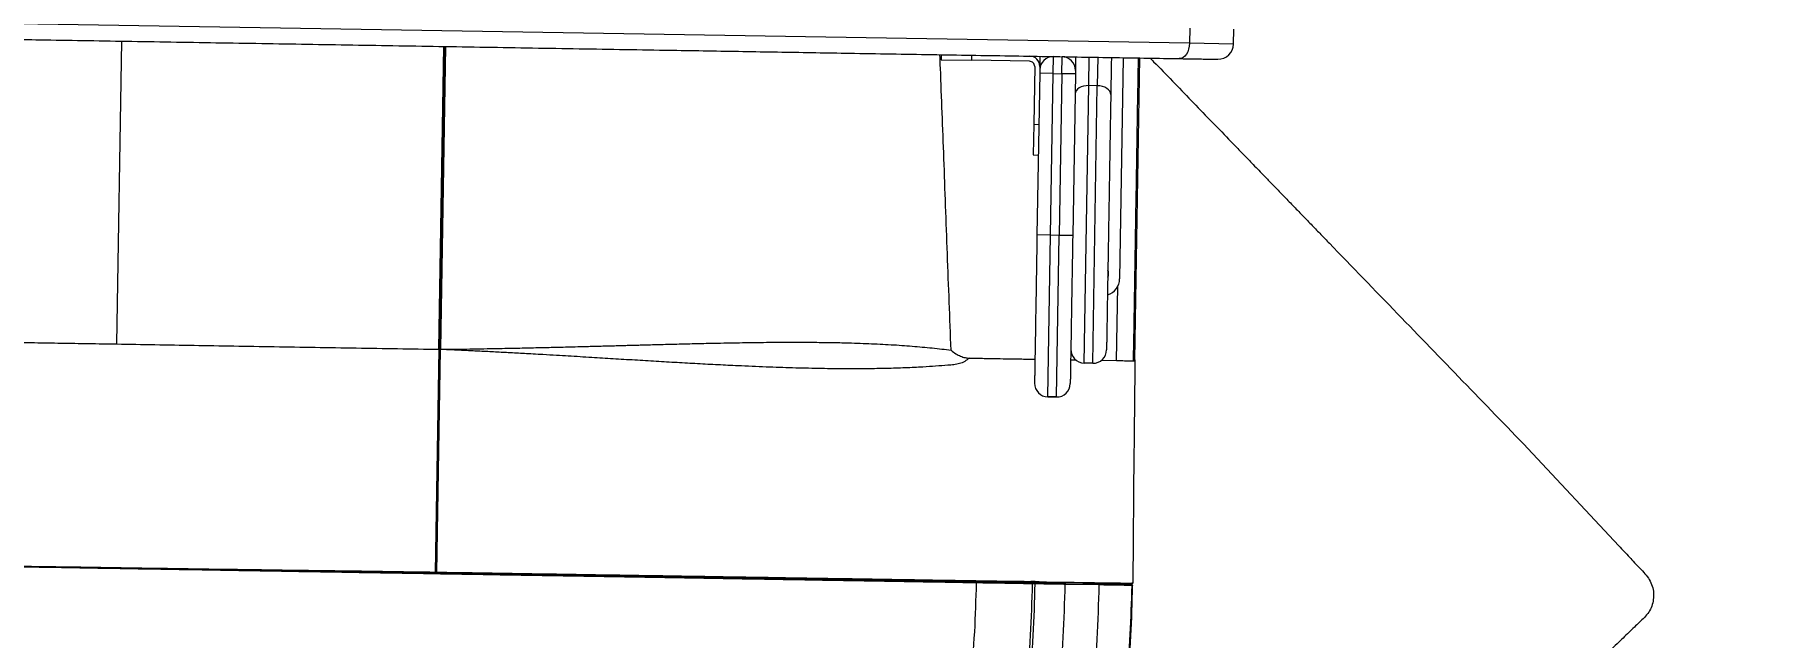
# Model space of a CAD drawing. Header units: millimetres. Extents: x 11861 to 22655, y -2514 to 8239.
# Drawn here: x 18713 to 19730, y 1240 to 1595 of the extents above; entities that cross this region are included whole.
import ezdxf

# ---------------------------------------------------------------- set-up
doc = ezdxf.new("R2010")
doc.units = ezdxf.units.MM
for name, color, linetype in [('DIKOM_ОБЪЕКТ', 7, 'Continuous'), ('DIKOM_РАЗМЕР_ЗОНА', 7, 'Continuous'), ('DIKOM_РАЗМЕР_ОБЪЕКТА', 7, 'Continuous')]:
    doc.layers.add(name, color=color, linetype=linetype)
doc.styles.add('style1', font='arial.ttf', dxfattribs={"width": 0.8})
doc.dimstyles.new('1-50', dxfattribs={"dimtxt": 300, "dimasz": 200, "dimexe": 100, "dimexo": 0, "dimgap": 100, "dimtad": 1, "dimtxsty": 'style1', "dimcen": 200, "dimclrd": 7, "dimclre": 7, "dimclrt": 7, "dimadec": 1, "dimazin": 2, "dimtfac": 1, "dimtmove": 0, "dimatfit": 2, "dimfxl": 0, "dimlwd": 25, "dimlwe": 18, "dimarcsym": 0})

# ---------------------------------------------------------------- blocks, each defined once
blk = doc.blocks.new('*D1')
at = {"layer": 'Defpoints', "color": 0, "transparency": 16777216}
for p in [(13354.7, 2812.6), (22644.7, 2731.3), (13309.7, -2332.5)]:
    blk.add_point(p, dxfattribs=at)
at = {"layer": 'DIKOM_РАЗМЕР_ЗОНА', "color": 7, "lineweight": 18, "transparency": 16777216}
for p, q in [((13354.7, 2812.6), (13308.8, -2432.5)), ((22644.7, 2731.3), (22598.9, -2513.7))]:
    blk.add_line(p, q, dxfattribs=at)
at = {"layer": 'DIKOM_РАЗМЕР_ЗОНА', "color": 7, "lineweight": 25, "transparency": 16777216}
blk.add_line((22399.7, -2412), (13509.7, -2334.2), dxfattribs=at)
at = {"layer": 'DIKOM_РАЗМЕР_ЗОНА', "color": 7, "transparency": 16777216}
for points in [[(13510, -2300.9), (13509.4, -2367.6), (13309.7, -2332.5)], [(22400, -2378.7), (22399.5, -2445.3), (22599.7, -2413.7)]]:
    blk.add_solid(points, dxfattribs=at)
at = {"layer": 'DIKOM_РАЗМЕР_ЗОНА', "color": 7, "transparency": 16777216, "insert": (18057.7, -2120.7), "char_height": 300, "attachment_point": 5, "rotation": 359.4989, "style": 'style1'}
blk.add_mtext('9300', dxfattribs=at)
blk = doc.blocks.new('*D2')
at = {"layer": 'Defpoints', "color": 0, "transparency": 16777216}
for p in [(15368.6, 3285.8), (21123.9, 3091.2), (21123.9, -1634.5)]:
    blk.add_point(p, dxfattribs=at)
at = {"layer": 'DIKOM_РАЗМЕР_ОБЪЕКТА', "color": 7, "lineweight": 18, "transparency": 16777216}
for p, q in [((15368.6, 3285.8), (15368.6, -1734.5)), ((21123.9, 3091.2), (21123.9, -1734.5))]:
    blk.add_line(p, q, dxfattribs=at)
at = {"layer": 'DIKOM_РАЗМЕР_ОБЪЕКТА', "color": 7, "lineweight": 25, "transparency": 16777216}
blk.add_line((15568.6, -1634.5), (20923.9, -1634.5), dxfattribs=at)
at = {"layer": 'DIKOM_РАЗМЕР_ОБЪЕКТА', "color": 7, "transparency": 16777216}
for points in [[(15568.6, -1601.2), (15568.6, -1667.8), (15368.6, -1634.5)], [(20923.9, -1601.2), (20923.9, -1667.8), (21123.9, -1634.5)]]:
    blk.add_solid(points, dxfattribs=at)
at = {"layer": 'DIKOM_РАЗМЕР_ОБЪЕКТА', "color": 7, "transparency": 16777216, "insert": (18236, -1381.3), "char_height": 300, "attachment_point": 5, "style": 'style1'}
blk.add_mtext('5800', dxfattribs=at)

msp = doc.modelspace()

# ---------------------------------------------------------------- linework, layer by layer
at = {"layer": 'DIKOM_ОБЪЕКТ', "color": 7, "linetype": 'Continuous', "lineweight": 15}
for p, q in [((19391.606, 1589.534), (18516.116, 1604.029)), ((19391.751, 1598.333), (19391.606, 1589.534)), ((19417.459, 1589.106), (19417.604, 1597.905)), ((18763.736, 1590.828), (18760.79, 1412.853)), ((18953.71, 1587.683), (18950.768, 1409.959)), ((18950.768, 1409.947), (18953.71, 1587.683)), ((19245.67, 1582.849), (19245.621, 1579.85)), ((19245.621, 1579.85), (19263.618, 1579.552)), ((19263.618, 1579.552), (19263.668, 1582.551)), ((19297.614, 1578.989), (19263.618, 1579.552)), ((19311.496, 1571.758), (19311.661, 1581.756)), ((19316.495, 1571.675), (19316.661, 1581.674)), ((19352.656, 1581.078), (19350.504, 1451.096)), ((19359.539, 1403.491), (19362.477, 1580.915)), ((19300.564, 1575.939), (19300.001, 1541.944)), ((19303.497, 1571.89), (19301.924, 1476.903)), ((19311.496, 1571.758), (19303.497, 1571.89)), ((19303.563, 1575.89), (19303.533, 1574.065)), ((19309.923, 1476.771), (19311.496, 1571.758)), ((19311.496, 1571.758), (19316.495, 1571.675)), ((19316.495, 1571.675), (19314.922, 1476.688)), ((19324.494, 1571.543), (19316.495, 1571.675)), ((19324.494, 1571.543), (19322.921, 1476.556)), ((19329.682, 1401.624), (19332.382, 1564.704)), ((19337.381, 1564.622), (19332.382, 1564.704)), ((19334.681, 1401.541), (19337.381, 1564.622)), ((19300.001, 1541.944), (19299.703, 1523.947)), ((19300.001, 1541.944), (19303, 1541.894)), ((19299.703, 1523.947), (19302.702, 1523.897)), ((19309.923, 1476.771), (19301.924, 1476.903)), ((19314.922, 1476.688), (19309.923, 1476.771)), ((19322.921, 1476.556), (19314.922, 1476.688)), ((18950.28, 1409.715), (18948.045, 1278.63)), ((18948.597, 1278.86), (18950.768, 1409.947)), ((18948.597, 1278.86), (18950.767, 1409.93)), ((18949.044, 1278.615), (18951.279, 1409.682)), ((19334.681, 1401.541), (19329.682, 1401.624)), ((19358.68, 1402.954), (19359.529, 1402.94)), ((19359.539, 1403.491), (19359.529, 1402.94)), ((19359.53, 1402.931), (19359.539, 1403.491)), ((19308.35, 1381.784), (19313.35, 1381.701)), ((19313.35, 1381.701), (19308.35, 1381.784)), ((19358.941, 1349.176), (19358.184, 1272.29)), ((19590.525, 1351.473), (19644.027, 1294.228)), ((19300.225, 1272.897), (19299.318, 1271.918)), ((19300.845, 1271.893), (19299.318, 1271.918)), ((19301.767, 1272.887), (19300.845, 1271.893)), ((19318.541, 1272.524), (19318.528, 1271.6)), ((19338.525, 1271.269), (19318.528, 1271.6)), ((19338.539, 1272.228), (19338.525, 1271.269)), ((19356.931, 1271.958), (19357.806, 1270.95)), ((19358.17, 1270.944), (19357.806, 1270.95))]:
    msp.add_line(p, q, dxfattribs=at)
at = {"layer": 'DIKOM_ОБЪЕКТ', "color": 8, "linetype": 'Continuous', "lineweight": 15}
for p, q in [((18950.28, 1409.715), (18953.252, 1587.691)), ((18954.25, 1587.674), (18951.28, 1409.712)), ((19417.459, 1589.106), (19391.606, 1589.534)), ((19332.382, 1564.704), (19332.66, 1581.476)), ((19337.658, 1581.314), (19337.381, 1564.622)), ((19308.35, 1381.784), (19309.923, 1476.771)), ((19313.35, 1381.701), (19314.922, 1476.688)), ((19348.681, 1403.119), (19349.402, 1446.696)), ((19321.713, 1403.566), (19324.645, 1403.517)), ((19339.778, 1403.267), (19348.681, 1403.119))]:
    msp.add_line(p, q, dxfattribs=at)
at = {"layer": 'DIKOM_ОБЪЕКТ', "color": 7, "linetype": 'Continuous', "lineweight": 15, "flags": 128}
for points in [[(19391.606, 1589.534), (19391.461, 1587.761), (19391.092, 1586.06), (19390.513, 1584.496), (19389.745, 1583.129), (19388.818, 1582.013), (19387.769, 1581.189), (19386.637, 1580.69), (19385.465, 1580.535)], [(19332.382, 1564.704), (19330.82, 1564.633), (19329.314, 1564.369), (19327.924, 1563.923), (19326.701, 1563.312), (19325.694, 1562.56), (19324.94, 1561.695), (19324.469, 1560.751), (19324.299, 1559.764)], [(19345.296, 1559.417), (19345.159, 1560.409), (19344.719, 1561.368), (19343.995, 1562.257), (19343.013, 1563.042), (19341.811, 1563.693), (19340.436, 1564.185), (19338.94, 1564.498), (19337.381, 1564.622)], [(18950.767, 1409.93), (18950.777, 1409.882), (18950.805, 1409.836), (18950.853, 1409.793), (18950.917, 1409.756), (18950.994, 1409.725), (18951.083, 1409.702), (18951.179, 1409.687), (18951.279, 1409.682)], [(18950.768, 1409.959), (18950.777, 1409.911), (18950.806, 1409.865), (18950.853, 1409.822), (18950.917, 1409.785), (18950.995, 1409.754), (18951.084, 1409.731), (18951.18, 1409.716), (18951.28, 1409.712)]]:
    msp.add_lwpolyline(points, dxfattribs=at)
at = {"layer": 'DIKOM_ОБЪЕКТ', "color": 7, "linetype": 'Continuous', "lineweight": 15}
for centre, radius, start, end in [((19408.36, 1589.257), 9.1, 269.051451, 359.051451), ((19297.564, 1575.989), 3, 359.051451, 89.051451), ((19297.564, 1575.989), 6, 359.051451, 89.051451), ((19311.529, 1573.758), 8, 89.051451, 179.051451), ((19316.528, 1573.675), 8, 359.051451, 89.051451), ((19339.555, 1454.277), 4.5, 331.956389, 24.541679), ((19340.505, 1451.261), 10, 286.77523, 359.051451), ((19329.814, 1409.623), 8, 179.051451, 269.051451), ((19334.814, 1409.54), 8, 269.051451, 359.051451), ((19308.483, 1389.783), 8, 179.051451, 269.051451), ((19313.482, 1389.7), 8, 269.051451, 359.051451), ((18948.097, 1278.868), 0.5, 269.051451, 359.062736), ((18949.097, 1278.852), 0.5, 179.116148, 269.051451)]:
    msp.add_arc(centre, radius, start, end, dxfattribs=at)
for points, knots in [([(18521.956, 1594.831), (18528.172, 1594.729), (18540.604, 1594.523), (18560.135, 1594.199), (18580.368, 1593.864), (18601.446, 1593.515), (18621.691, 1593.18), (18640.927, 1592.862), (18659.044, 1592.562), (18677.577, 1592.255), (18696.514, 1591.941), (18717.615, 1591.592), (18740.931, 1591.206), (18766.603, 1590.781), (18792.702, 1590.349), (18819.235, 1589.909), (18845.94, 1589.467), (18872.762, 1589.023), (18899.631, 1588.578), (18926.634, 1588.131), (18953.874, 1587.68), (18981.279, 1587.227), (19008.769, 1586.771), (19036.12, 1586.319), (19063.248, 1585.869), (19088.184, 1585.457), (19110.954, 1585.08), (19131.552, 1584.739), (19151.874, 1584.402), (19171.904, 1584.07), (19193.349, 1583.715), (19216.13, 1583.338), (19239.992, 1582.943), (19263.233, 1582.558), (19285.735, 1582.186), (19307.379, 1581.827), (19328.154, 1581.483), (19347.994, 1581.155), (19367.153, 1580.838), (19379.361, 1580.636), (19385.465, 1580.535)], [0, 0, 0, 0, 0.02604011, 0.05207593, 0.078684, 0.10545168, 0.1325881, 0.15414076, 0.17569915, 0.19764488, 0.21965124, 0.2416671, 0.27016412, 0.29865601, 0.32744371, 0.35630363, 0.38531561, 0.41390799, 0.44255062, 0.4712717, 0.4999999, 0.5292496, 0.55849373, 0.58765076, 0.6167635, 0.64575742, 0.66843319, 0.69111553, 0.71355814, 0.73594179, 0.75833544, 0.78635178, 0.8143633, 0.84194047, 0.86937104, 0.89646006, 0.92274936, 0.94885402, 0.97442443, 1, 1, 1, 1]), ([(19303.662, 1581.889), (19303.662, 1581.863), (19303.644, 1580.77), (19303.614, 1578.963), (19303.583, 1577.091), (19303.57, 1576.284), (19303.566, 1576.065)], [0, 0, 0, 0, 0.00992988, 0.42721919, 0.84449981, 1, 1, 1, 1]), ([(19324.66, 1581.541), (19324.659, 1581.516), (19324.641, 1580.422), (19324.611, 1578.606), (19324.579, 1576.676), (19324.559, 1575.477), (19324.543, 1574.523), (19324.53, 1573.715), (19324.528, 1573.599), (19324.527, 1573.542)], [0, 0, 0, 0, 0.00492534, 0.21190592, 0.41888219, 0.52033897, 0.62181965, 0.81641105, 1, 1, 1, 1]), ([(19345.657, 1581.194), (19345.628, 1579.481), (19345.565, 1575.656), (19345.472, 1570.062), (19345.379, 1564.446), (19345.324, 1561.08), (19345.296, 1559.417)], [0, 0, 0, 0, 0.21636719, 0.48330769, 0.74465218, 1, 1, 1, 1]), ([(19368.482, 1580.816), (19369.162, 1580.114), (19377.192, 1571.828), (19392.533, 1555.995), (19409.41, 1538.573), (19420.688, 1526.93), (19426.726, 1520.696), (19432.192, 1515.052), (19437.289, 1509.788), (19441.866, 1505.062), (19446.856, 1499.909), (19452.242, 1494.345), (19457.947, 1488.452), (19461.845, 1484.426), (19463.791, 1482.416)], [0, 0, 0, 0, 0.02328217, 0.27510416, 0.52692643, 0.59722805, 0.66752658, 0.73774089, 0.7799645, 0.82231861, 0.86453617, 0.90963823, 0.95490469, 1, 1, 1, 1]), ([(19385.465, 1580.535), (19387.112, 1580.507), (19390.438, 1580.452), (19394.839, 1580.379), (19398.786, 1580.314), (19402.14, 1580.258), (19404.833, 1580.214), (19406.771, 1580.182), (19407.991, 1580.162), (19408.137, 1580.159), (19408.21, 1580.158)], [0, 0, 0, 0, 0.1185549, 0.23948405, 0.36263845, 0.48904996, 0.61640995, 0.74452901, 0.87264033, 1, 1, 1, 1]), ([(19303.53, 1573.89), (19303.53, 1573.863), (19303.529, 1573.822), (19303.525, 1573.573), (19303.52, 1573.314), (19303.515, 1572.996), (19303.508, 1572.53), (19303.501, 1572.142), (19303.497, 1571.89)], [0, 0, 0, 0, 0.23943615, 0.36964414, 0.49998065, 0.63019251, 0.76054515, 1, 1, 1, 1]), ([(19324.527, 1573.542), (19324.527, 1573.516), (19324.526, 1573.474), (19324.522, 1573.225), (19324.518, 1572.967), (19324.512, 1572.649), (19324.505, 1572.183), (19324.498, 1571.794), (19324.494, 1571.543)], [0, 0, 0, 0, 0.23943615, 0.36964414, 0.49998065, 0.63019251, 0.76054515, 1, 1, 1, 1]), ([(19345.296, 1559.417), (19345.26, 1557.223), (19345.187, 1552.801), (19345.067, 1545.554), (19344.939, 1537.833), (19344.804, 1529.668), (19344.663, 1521.16), (19344.518, 1512.436), (19344.372, 1503.609), (19344.226, 1494.79), (19344.083, 1486.12), (19343.943, 1477.7), (19343.809, 1469.622), (19343.681, 1461.889), (19343.559, 1454.481), (19343.441, 1447.391), (19343.33, 1440.649), (19343.226, 1434.357), (19343.13, 1428.615), (19343.046, 1423.526), (19342.974, 1419.156), (19342.914, 1415.56), (19342.868, 1412.776), (19342.836, 1410.826), (19342.816, 1409.627), (19342.814, 1409.48), (19342.812, 1409.407)], [0, 0, 0, 0, 0.04020216, 0.08103661, 0.12246264, 0.1647445, 0.20727413, 0.24999988, 0.29272429, 0.3352526, 0.37753766, 0.41896205, 0.4597966, 0.50000047, 0.5402009, 0.58103607, 0.62246298, 0.66474498, 0.70727371, 0.74999973, 0.79272441, 0.83525297, 0.87753735, 0.91896151, 0.95979697, 1, 1, 1, 1]), ([(19301.924, 1476.903), (19301.876, 1473.977), (19301.778, 1468.067), (19301.631, 1459.209), (19301.485, 1450.352), (19301.34, 1441.643), (19301.201, 1433.231), (19301.07, 1425.299), (19300.949, 1417.977), (19300.839, 1411.381), (19300.744, 1405.627), (19300.664, 1400.764), (19300.598, 1396.82), (19300.547, 1393.748), (19300.511, 1391.548), (19300.488, 1390.162), (19300.486, 1390.011), (19300.484, 1389.937)], [0, 0, 0, 0, 0.06424667, 0.12977485, 0.19649971, 0.26498022, 0.33397167, 0.40336939, 0.47276591, 0.54175581, 0.61023985, 0.67696163, 0.74249121, 0.80674017, 0.8709858, 0.93651501, 1, 1, 1, 1]), ([(19322.921, 1476.556), (19322.873, 1473.629), (19322.775, 1467.719), (19322.628, 1458.861), (19322.482, 1450.005), (19322.338, 1441.295), (19322.198, 1432.884), (19322.067, 1424.951), (19321.946, 1417.629), (19321.837, 1411.034), (19321.741, 1405.279), (19321.661, 1400.417), (19321.595, 1396.472), (19321.545, 1393.401), (19321.508, 1391.2), (19321.485, 1389.814), (19321.483, 1389.664), (19321.481, 1389.59)], [0, 0, 0, 0, 0.06424667, 0.12977485, 0.19649971, 0.26498022, 0.33397167, 0.40336939, 0.47276591, 0.54175581, 0.61023985, 0.67696163, 0.74249121, 0.80674017, 0.8709858, 0.93651501, 1, 1, 1, 1]), ([(19463.791, 1482.416), (19465.462, 1480.69), (19468.804, 1477.237), (19485.508, 1459.982), (19513.306, 1431.269), (19552.181, 1391.075), (19577.756, 1364.711), (19590.512, 1351.486), (19590.525, 1351.473)], [0, 0, 0, 0, 0.0395613, 0.0791442, 0.39533033, 0.69750963, 0.99968962, 1, 1, 1, 1]), ([(18697.126, 1413.907), (18702.207, 1413.823), (18712.382, 1413.654), (18728.154, 1413.393), (18744.258, 1413.126), (18755.276, 1412.944), (18760.79, 1412.853)], [0, 0, 0, 0, 0.24921102, 0.4989922, 0.74928108, 1, 1, 1, 1]), ([(18951.28, 1409.712), (18953.667, 1409.734), (18958.725, 1409.78), (18966.511, 1409.89), (18974.602, 1410.026), (18982.14, 1410.169), (18990.324, 1410.334), (18997.662, 1410.484), (19004.536, 1410.631), (19009.51, 1410.742), (19014.076, 1410.847), (19018.623, 1410.957), (19023.538, 1411.078), (19029.04, 1411.217), (19034.355, 1411.354), (19039.25, 1411.481), (19043.492, 1411.592), (19047.613, 1411.701), (19051.614, 1411.807), (19054.651, 1411.889), (19056.795, 1411.948), (19058.11, 1411.983), (19059.501, 1412.021), (19060.967, 1412.061), (19062.507, 1412.103), (19064.122, 1412.147), (19066.522, 1412.212), (19069.381, 1412.29), (19072.374, 1412.371), (19075.561, 1412.456), (19079.675, 1412.566), (19084.844, 1412.701), (19090.116, 1412.835), (19095.315, 1412.964), (19100.591, 1413.091), (19105.967, 1413.214), (19111.064, 1413.325), (19116.879, 1413.443), (19123.371, 1413.563), (19130.599, 1413.679), (19137.689, 1413.772), (19144.662, 1413.842), (19151.703, 1413.886), (19158.237, 1413.901), (19164.33, 1413.889), (19169.788, 1413.859), (19175.015, 1413.809), (19180.015, 1413.741), (19184.791, 1413.655), (19192.521, 1413.479), (19203.099, 1413.133), (19216.165, 1412.491), (19228.623, 1411.626), (19240.474, 1410.546), (19247.78, 1409.667), (19251.438, 1409.227)], [0, 0, 0, 0, 0.02125845, 0.0450347, 0.06930894, 0.09331296, 0.11220583, 0.14230463, 0.15885058, 0.17370056, 0.18685894, 0.19980566, 0.21454342, 0.23107331, 0.2493907, 0.26256182, 0.27539179, 0.28788134, 0.30003128, 0.31184236, 0.31562219, 0.31963542, 0.32388188, 0.32836149, 0.33307404, 0.33801942, 0.34319746, 0.35514733, 0.36435902, 0.37083607, 0.38463784, 0.40252392, 0.41896169, 0.43395485, 0.45137467, 0.46876948, 0.48498182, 0.50001407, 0.52456759, 0.54769607, 0.57049104, 0.59432866, 0.61699736, 0.6412104, 0.66070324, 0.67958884, 0.69786693, 0.71553758, 0.732601, 0.74905757, 0.79930495, 0.84984923, 0.89969289, 0.94978135, 1, 1, 1, 1]), ([(18760.79, 1412.853), (18768.261, 1412.729), (18783.212, 1412.482), (18806.251, 1412.1), (18829.663, 1411.712), (18853.42, 1411.319), (18877.431, 1410.922), (18901.624, 1410.521), (18925.916, 1410.119), (18942.169, 1409.85), (18950.28, 1409.715)], [0, 0, 0, 0, 0.12523157, 0.25059843, 0.3760017, 0.50133785, 0.6265028, 0.75139559, 0.87592236, 1, 1, 1, 1]), ([(18950.768, 1409.947), (18950.761, 1409.917), (18950.746, 1409.856), (18950.633, 1409.778), (18950.47, 1409.725), (18950.342, 1409.719), (18950.28, 1409.715)], [0, 0, 0, 0, 0.24054487, 0.50007047, 0.75946845, 1, 1, 1, 1]), ([(18951.279, 1409.682), (18951.279, 1409.687), (18951.279, 1409.697), (18951.279, 1409.707), (18951.28, 1409.712)], [0, 0, 0, 0, 0.49978494, 1, 1, 1, 1]), ([(19262.198, 1404.551), (19261.285, 1403.868), (19259.46, 1402.501), (19256.383, 1401.176), (19253.051, 1400.624), (19248.4, 1400.28), (19242.424, 1399.764), (19234.103, 1399.245), (19224.529, 1398.787), (19213.56, 1398.444), (19201.404, 1398.25), (19187.995, 1398.229), (19173.355, 1398.401), (19158.22, 1398.765), (19142.495, 1399.297), (19127.83, 1399.919), (19114.355, 1400.573), (19102.431, 1401.199), (19090.298, 1401.877), (19077.986, 1402.596), (19065.433, 1403.346), (19052.782, 1404.114), (19042.041, 1404.77), (19033.261, 1405.3), (19026.349, 1405.711), (19019.083, 1406.137), (19012.198, 1406.537), (19005.92, 1406.896), (19000.761, 1407.187), (18995.889, 1407.458), (18991.337, 1407.703), (18986.827, 1407.94), (18982.398, 1408.168), (18977.83, 1408.397), (18973.513, 1408.61), (18969.517, 1408.804), (18965.595, 1408.993), (18961.533, 1409.188), (18957.577, 1409.378), (18954.192, 1409.541), (18952.171, 1409.639), (18951.279, 1409.682)], [0, 0, 0, 0, 0.0157375, 0.03147495, 0.04722176, 0.06294991, 0.09461258, 0.12583803, 0.16754224, 0.20951663, 0.25136097, 0.30084823, 0.3505903, 0.39948318, 0.4487916, 0.4998114, 0.53500996, 0.57094321, 0.60636917, 0.64208522, 0.6784261, 0.71493736, 0.75062267, 0.76997439, 0.78948421, 0.80915815, 0.83137973, 0.84755947, 0.86203203, 0.87478976, 0.88853224, 0.90027979, 0.91267613, 0.92572668, 0.93863153, 0.94890911, 0.95927619, 0.97155636, 0.98301723, 0.99250248, 1, 1, 1, 1]), ([(19251.438, 1409.227), (19252.362, 1408.487), (19254.214, 1407.006), (19256.986, 1405.606), (19259.676, 1404.73), (19261.356, 1404.611), (19262.198, 1404.551)], [0, 0, 0, 0, 0.2502387, 0.50112946, 0.74995885, 1, 1, 1, 1]), ([(19262.198, 1404.551), (19265.171, 1404.502), (19271.117, 1404.403), (19278.743, 1404.277), (19285.373, 1404.167), (19290.878, 1404.076), (19295.277, 1404.003), (19298.449, 1403.951), (19300.274, 1403.921), (19300.617, 1403.915), (19300.716, 1403.913)], [0, 0, 0, 0, 0.13500475, 0.27000906, 0.40501408, 0.54001862, 0.67502362, 0.81002789, 0.9450327, 1, 1, 1, 1]), ([(19348.681, 1403.119), (19349.328, 1403.108), (19350.622, 1403.087), (19352.492, 1403.056), (19354.217, 1403.028), (19355.735, 1403.002), (19356.987, 1402.982), (19357.924, 1402.966), (19358.536, 1402.956), (19358.632, 1402.954), (19358.68, 1402.954)], [0, 0, 0, 0, 0.12500498, 0.24999939, 0.37499658, 0.50000041, 0.62500205, 0.74999969, 0.87499474, 1, 1, 1, 1]), ([(19359.529, 1402.94), (19359.474, 1398.403), (19359.363, 1389.329), (19359.212, 1375.788), (19359.07, 1362.355), (19358.984, 1353.569), (19358.941, 1349.176)], [0, 0, 0, 0, 0.25000378, 0.50000338, 0.75000274, 1, 1, 1, 1]), ([(19644.027, 1294.228), (19645.059, 1293.123), (19647.119, 1290.919), (19650.201, 1287.62), (19653.273, 1284.342), (19656.308, 1281.06), (19659.367, 1277.914), (19662.098, 1274.537), (19663.781, 1270.654), (19664.559, 1266.62), (19664.435, 1262.612), (19663.458, 1258.767), (19661.688, 1255.175), (19659.066, 1252.083), (19656.069, 1249.333), (19653.044, 1246.363), (19649.858, 1243.291), (19646.471, 1240.014), (19642.816, 1236.458), (19638.77, 1232.745), (19634.614, 1229.148), (19630.788, 1226.021), (19627.488, 1223.462), (19624.59, 1221.26), (19622.769, 1219.863), (19621.883, 1219.184)], [0, 0, 0, 0, 0.04510114, 0.08998724, 0.13465294, 0.17908644, 0.22328148, 0.26566103, 0.30775479, 0.34804377, 0.38735177, 0.42632114, 0.46556052, 0.50568361, 0.5463987, 0.58691811, 0.63209425, 0.67840933, 0.72750733, 0.78417865, 0.84217387, 0.89142361, 0.93153501, 0.9667128, 1, 1, 1, 1]), ([(19266.387, 1272.464), (19261.019, 1272.553), (19250.252, 1272.732), (19232.91, 1273.019), (19214.723, 1273.32), (19195.698, 1273.634), (19177.096, 1273.943), (19159.1, 1274.24), (19141.868, 1274.526), (19124.209, 1274.818), (19106.157, 1275.117), (19087.737, 1275.422), (19068.978, 1275.733), (19049.916, 1276.048), (19030.591, 1276.368), (19011.027, 1276.692), (18991.256, 1277.02), (18971.316, 1277.349), (18951.268, 1277.682), (18931.147, 1278.014), (18910.962, 1278.348), (18890.72, 1278.683), (18870.457, 1279.019), (18850.235, 1279.354), (18829.528, 1279.696), (18808.375, 1280.046), (18786.827, 1280.403), (18765.495, 1280.757), (18744.217, 1281.109), (18723.044, 1281.459), (18701.975, 1281.809), (18681.226, 1282.152), (18667.754, 1282.375), (18661.018, 1282.487)], [0, 0, 0, 0, 0.03683247, 0.07387885, 0.11097291, 0.14806699, 0.18511336, 0.21549021, 0.24589335, 0.27629648, 0.3066733, 0.33704714, 0.36744722, 0.3978473, 0.42822111, 0.45859492, 0.488995, 0.51939506, 0.54976884, 0.58005069, 0.61033253, 0.64070638, 0.6711065, 0.70150667, 0.73188057, 0.76481048, 0.79777388, 0.83073734, 0.86366728, 0.89760202, 0.93153676, 0.96576839, 1, 1, 1, 1]), ([(18826.284, 1280.316), (18825.598, 1280.325), (18816.696, 1280.447), (18799.728, 1280.693), (18775.467, 1281.057), (18751.538, 1281.462), (18727.979, 1281.792), (18704.876, 1282.107), (18682.505, 1282.42), (18668.148, 1282.649), (18661.115, 1282.761)], [0, 0, 0, 0, 0.01185579, 0.15372634, 0.29575274, 0.43787007, 0.57962485, 0.7213811, 0.86350946, 1, 1, 1, 1]), ([(18826.243, 1280.201), (18829.872, 1280.147), (18837.337, 1280.034), (18844.857, 1279.923), (18848.72, 1279.866)], [0, 0, 0, 0, 0.48615834, 1, 1, 1, 1]), ([(18848.72, 1279.866), (18851.505, 1279.824), (18860.929, 1279.685), (18876.266, 1279.459), (18894.685, 1279.186), (18908.156, 1278.984), (18917.401, 1278.845), (18922.294, 1278.77), (18926.618, 1278.704), (18930.848, 1278.639), (18935.523, 1278.566), (18941.409, 1278.475), (18945.729, 1278.406), (18948.09, 1278.368)], [0, 0, 0, 0, 0.08436246, 0.2854852, 0.46245995, 0.63946304, 0.69138672, 0.74129194, 0.78710464, 0.82194348, 0.86907141, 0.9284405, 1, 1, 1, 1]), ([(18948.045, 1278.63), (18948.078, 1278.629), (18948.146, 1278.627), (18948.247, 1278.636), (18948.344, 1278.655), (18948.43, 1278.683), (18948.502, 1278.719), (18948.552, 1278.759), (18948.589, 1278.807), (18948.594, 1278.84), (18948.597, 1278.86)], [0, 0, 0, 0, 0.12066486, 0.24247979, 0.36822866, 0.5000275, 0.61827997, 0.75000323, 0.85409895, 1, 1, 1, 1]), ([(18948.089, 1278.368), (18948.084, 1278.372), (18948.074, 1278.379), (18948.062, 1278.434), (18948.051, 1278.517), (18948.047, 1278.593), (18948.045, 1278.63)], [0, 0, 0, 0, 0.24999897, 0.49996706, 0.7499841, 1, 1, 1, 1]), ([(18948.597, 1278.86), (18948.603, 1278.832), (18948.615, 1278.773), (18948.716, 1278.694), (18948.865, 1278.635), (18948.986, 1278.621), (18949.044, 1278.615)], [0, 0, 0, 0, 0.24139247, 0.50007334, 0.7598007, 1, 1, 1, 1]), ([(19358.184, 1272.29), (19358.108, 1272.293), (19358.012, 1272.297), (19357.93, 1272.3), (19357.812, 1272.306), (19357.957, 1272.297), (19357.508, 1272.187), (19356.818, 1272.197), (19355.806, 1272.191), (19354.474, 1272.195), (19352.854, 1272.196), (19350.973, 1272.209), (19348.868, 1272.219), (19346.575, 1272.238), (19344.143, 1272.265), (19341.187, 1272.297), (19337.747, 1272.384), (19333.912, 1272.435), (19330.094, 1272.499), (19326.418, 1272.562), (19322.882, 1272.612), (19319.469, 1272.702), (19316.286, 1272.642), (19313.423, 1272.659), (19310.936, 1272.709), (19308.62, 1272.775), (19306.524, 1272.843), (19304.697, 1272.915), (19303.181, 1272.991), (19302.019, 1273.068), (19300.978, 1273.166), (19300.811, 1273.244), (19300.756, 1273.22), (19300.663, 1273.226), (19300.581, 1273.225), (19300.496, 1273.226), (19300.307, 1273.227), (19300.076, 1273.227), (19299.808, 1273.23), (19299.594, 1273.228), (19299.412, 1273.24), (19299.117, 1273.201), (19297.658, 1273.179), (19295.251, 1273.182), (19291.979, 1273.208), (19288.029, 1273.252), (19283.567, 1273.311), (19278.418, 1273.386), (19272.6, 1273.479), (19266.047, 1273.586), (19259.115, 1273.686), (19252.056, 1273.806), (19241.716, 1273.974), (19227.767, 1274.202), (19209.789, 1274.491), (19191.066, 1274.791), (19171.659, 1275.1), (19151.577, 1275.419), (19130.826, 1275.748), (19109.445, 1276.086), (19087.516, 1276.432), (19065.163, 1276.785), (19042.48, 1277.142), (19019.523, 1277.504), (18996.292, 1277.87), (18972.799, 1278.241), (18956.971, 1278.49), (18949.044, 1278.615)], [0, 0, 0, 0, 0.03380288, 0.04265606, 0.05150928, 0.06039965, 0.06429694, 0.06817194, 0.07204336, 0.07593805, 0.07980206, 0.08369332, 0.08756683, 0.09143539, 0.09532711, 0.09918693, 0.10499111, 0.11070134, 0.11641171, 0.12212198, 0.12719775, 0.13227346, 0.13745329, 0.14142814, 0.14538032, 0.14935399, 0.15331578, 0.15727875, 0.16125418, 0.16521048, 0.16919559, 0.17653606, 0.18377687, 0.19101769, 0.1982585, 0.20549931, 0.21274013, 0.24687539, 0.264608, 0.28234061, 0.30007322, 0.3177443, 0.33541446, 0.35322428, 0.37122135, 0.38684404, 0.40238339, 0.41792497, 0.43355425, 0.44932741, 0.4651331, 0.48092347, 0.49670648, 0.5327912, 0.56892566, 0.60492823, 0.64083827, 0.6767437, 0.71273234, 0.74886752, 0.78501869, 0.82110713, 0.85698053, 0.89271984, 0.92841214, 0.9641433, 1, 1, 1, 1]), ([(18949.044, 1278.615), (18949.046, 1278.577), (18949.05, 1278.501), (18949.061, 1278.418), (18949.074, 1278.363), (18949.084, 1278.356), (18949.089, 1278.352)], [0, 0, 0, 0, 0.24983406, 0.49999584, 0.74999938, 1, 1, 1, 1]), ([(18949.089, 1278.352), (18953.61, 1278.279), (18962.304, 1278.138), (18974.935, 1277.934), (18987.066, 1277.737), (18999.03, 1277.544), (19014.872, 1277.287), (19034.463, 1276.969), (19056.975, 1276.604), (19078.623, 1276.254), (19099.395, 1275.917), (19119.898, 1275.584), (19140.039, 1275.257), (19159.805, 1274.936), (19179.056, 1274.622), (19191.743, 1274.417), (19197.794, 1274.317), (19197.8, 1274.317)], [0, 0, 0, 0, 0.05009697, 0.09633163, 0.14061984, 0.18567544, 0.2307142, 0.3195434, 0.40898236, 0.49120027, 0.57433323, 0.65814657, 0.74249412, 0.82742896, 0.91318688, 0.99991957, 1, 1, 1, 1]), ([(19063.836, 804.348), (19068.923, 809.379), (19079.095, 819.439), (19093.731, 835.144), (19109.497, 853.109), (19126.111, 873.567), (19143.285, 896.673), (19159.449, 920.504), (19174.569, 945.005), (19188.538, 969.988), (19201.348, 995.389), (19213.003, 1021.156), (19223.554, 1047.39), (19233.053, 1074.232), (19241.45, 1101.636), (19248.705, 1129.567), (19254.745, 1157.781), (19259.568, 1186.233), (19263.134, 1214.865), (19265.549, 1243.625), (19266.108, 1262.851), (19266.387, 1272.464)], [0, 0, 0, 0, 0.04101007, 0.08201312, 0.12302729, 0.178025, 0.23303541, 0.28803287, 0.34304341, 0.39804085, 0.45206912, 0.50608461, 0.56011263, 0.61412852, 0.66925831, 0.72437765, 0.77950569, 0.83462642, 0.88975286, 0.94487552, 1, 1, 1, 1]), ([(19086.853, 780.789), (19092.181, 786.061), (19102.837, 796.603), (19118.17, 813.058), (19134.698, 831.892), (19152.124, 853.349), (19170.145, 877.596), (19187.106, 902.601), (19202.972, 928.31), (19217.63, 954.526), (19231.071, 981.179), (19243.301, 1008.218), (19254.373, 1035.745), (19264.34, 1063.911), (19273.151, 1092.666), (19280.764, 1121.974), (19287.102, 1151.58), (19292.163, 1181.435), (19295.905, 1211.479), (19298.439, 1241.657), (19299.025, 1261.831), (19299.318, 1271.918)], [0, 0, 0, 0, 0.04095518, 0.08190336, 0.12286204, 0.17787041, 0.23289098, 0.28789875, 0.34291944, 0.39792783, 0.45196597, 0.50599189, 0.56002961, 0.61405588, 0.66919571, 0.72432555, 0.77946437, 0.83459532, 0.88973238, 0.94486495, 1, 1, 1, 1]), ([(19087.913, 779.689), (19093.254, 784.973), (19103.934, 795.539), (19119.301, 812.031), (19135.866, 830.907), (19153.33, 852.412), (19171.391, 876.711), (19188.389, 901.771), (19204.289, 927.536), (19218.979, 953.809), (19232.45, 980.52), (19244.706, 1007.617), (19255.803, 1035.205), (19265.791, 1063.432), (19274.621, 1092.25), (19282.251, 1121.622), (19288.603, 1151.293), (19293.675, 1181.213), (19297.425, 1211.322), (19299.965, 1241.566), (19300.552, 1261.784), (19300.845, 1271.893)], [0, 0, 0, 0, 0.04095806, 0.08190915, 0.12287086, 0.17787832, 0.23289856, 0.28790577, 0.34292615, 0.39793354, 0.45197109, 0.50599653, 0.56003398, 0.61405967, 0.66919898, 0.72432831, 0.77946637, 0.83459694, 0.8897334, 0.94486577, 1, 1, 1, 1]), ([(19100.043, 766.817), (19105.541, 772.253), (19116.536, 783.123), (19132.353, 800.092), (19149.376, 819.487), (19167.298, 841.556), (19185.814, 866.467), (19203.24, 892.158), (19219.541, 918.572), (19234.6, 945.507), (19248.41, 972.89), (19260.975, 1000.67), (19272.351, 1028.952), (19282.591, 1057.89), (19291.644, 1087.434), (19299.466, 1117.545), (19305.977, 1147.963), (19311.177, 1178.637), (19315.021, 1209.504), (19317.625, 1240.51), (19318.227, 1261.237), (19318.528, 1271.6)], [0, 0, 0, 0, 0.04109589, 0.08218456, 0.12328386, 0.17826574, 0.23325957, 0.28824132, 0.34323562, 0.39821698, 0.4522291, 0.50622926, 0.56024112, 0.61424151, 0.66935494, 0.72445805, 0.7795702, 0.83467475, 0.88978545, 0.94489142, 1, 1, 1, 1]), ([(19197.8, 1274.317), (19204.05, 1274.216), (19210.327, 1274.114), (19216.209, 1274.017), (19216.235, 1274.016)], [0, 0, 0, 0, 0.99563927, 1, 1, 1, 1]), ([(19216.235, 1274.016), (19222.283, 1273.918), (19228.375, 1273.819), (19234.042, 1273.725), (19234.083, 1273.724)], [0, 0, 0, 0, 0.99275462, 1, 1, 1, 1]), ([(19234.083, 1273.724), (19239.779, 1273.631), (19247.884, 1273.499), (19257.894, 1273.333), (19264.616, 1273.223), (19270.983, 1273.131), (19276.427, 1273.036), (19281.018, 1272.962), (19284.681, 1272.904), (19287.627, 1272.859), (19290.026, 1272.824), (19291.95, 1272.797), (19292.977, 1272.783), (19293.401, 1272.778)], [0, 0, 0, 0, 0.23267037, 0.33108729, 0.43049684, 0.52781483, 0.61882399, 0.70271986, 0.78002525, 0.841972, 0.9012877, 0.95924913, 1, 1, 1, 1]), ([(19299.318, 1271.918), (19299.142, 1271.921), (19298.79, 1271.927), (19296.925, 1271.959), (19294.164, 1272.004), (19290.48, 1272.065), (19285.827, 1272.142), (19280.22, 1272.235), (19273.809, 1272.34), (19268.867, 1272.422), (19266.387, 1272.464)], [0, 0, 0, 0, 0.12857225, 0.25814881, 0.37988211, 0.50161529, 0.62688518, 0.75215517, 0.87563317, 1, 1, 1, 1]), ([(19293.678, 1272.977), (19294.566, 1272.963), (19296.626, 1272.932), (19298.678, 1272.904), (19300.075, 1272.893), (19300.284, 1272.898), (19300.492, 1272.895), (19300.699, 1272.895), (19301.088, 1272.894), (19301.349, 1272.893), (19301.711, 1272.893), (19301.692, 1272.892), (19302.314, 1272.841), (19303.35, 1272.786), (19304.629, 1272.733), (19306.223, 1272.678), (19308.097, 1272.622), (19310.203, 1272.568), (19312.881, 1272.5), (19316.167, 1272.483), (19319.978, 1272.57), (19323.779, 1272.467), (19329.734, 1272.377), (19335.238, 1272.317), (19340.314, 1272.18), (19341.947, 1272.162), (19342.758, 1272.153)], [0, 0, 0, 0, 0.05107697, 0.1185163, 0.18546408, 0.25231468, 0.31910399, 0.38589255, 0.45268112, 0.68644054, 0.7059211, 0.72517157, 0.74404065, 0.75825528, 0.77239612, 0.78663708, 0.80076781, 0.81500957, 0.82916463, 0.85048218, 0.87163555, 0.89314264, 0.91465074, 0.97200511, 0.98611002, 1, 1, 1, 1]), ([(19318.528, 1271.6), (19317.459, 1271.618), (19315.26, 1271.654), (19311.997, 1271.708), (19308.856, 1271.76), (19306.046, 1271.807), (19303.746, 1271.845), (19302.095, 1271.872), (19301.074, 1271.889), (19300.92, 1271.892), (19300.845, 1271.893)], [0, 0, 0, 0, 0.11670464, 0.24024017, 0.36878925, 0.49999994, 0.63121082, 0.75976022, 0.88329555, 1, 1, 1, 1]), ([(19342.676, 1271.924), (19343.058, 1271.917), (19344.523, 1271.893), (19346.782, 1271.87), (19349.273, 1271.841), (19351.188, 1271.823), (19352.614, 1271.803), (19353.642, 1271.793), (19354.499, 1271.78), (19355.06, 1271.772), (19355.406, 1271.767), (19355.508, 1271.765), (19355.549, 1271.765), (19355.556, 1271.765), (19355.558, 1271.765), (19355.558, 1271.765), (19355.558, 1271.765)], [0, 0, 0, 0, 0.06758554, 0.25914191, 0.42810203, 0.57146875, 0.6896493, 0.78462103, 0.85928898, 0.95619925, 0.98213451, 0.99600331, 0.99910663, 0.99982231, 0.99998779, 1, 1, 1, 1]), ([(19354.949, 1271.779), (19354.949, 1271.78), (19354.949, 1271.78), (19354.951, 1271.779), (19354.958, 1271.781), (19354.991, 1271.779), (19355.072, 1271.78), (19355.317, 1271.776), (19355.788, 1271.77), (19356.345, 1271.756), (19356.577, 1271.754), (19356.675, 1271.753)], [0, 0, 0, 0, 0.00024034, 0.00069385, 0.00279681, 0.01117136, 0.04636483, 0.10942783, 0.33426341, 0.71629732, 1, 1, 1, 1]), ([(19356.675, 1271.753), (19356.824, 1271.747), (19356.994, 1271.739), (19357.025, 1271.751), (19357.029, 1271.753)], [0, 0, 0, 0, 0.88096124, 1, 1, 1, 1]), ([(19356.912, 1271.978), (19356.92, 1271.981), (19357.291, 1272.154), (19357.013, 1271.921), (19357.203, 1271.959), (19357.291, 1271.976)], [0, 0, 0, 0, 0.0111853, 0.54056173, 1, 1, 1, 1]), ([(19357.287, 1271.976), (19357.405, 1271.84), (19357.606, 1271.607), (19357.852, 1271.322), (19358.028, 1271.115), (19358.151, 1270.972), (19358.164, 1270.953), (19358.17, 1270.944)], [0, 0, 0, 0, 0.27470323, 0.46885809, 0.63758058, 0.81955578, 1, 1, 1, 1]), ([(19357.595, 1271.803), (19357.601, 1271.803), (19357.61, 1271.803), (19357.62, 1271.802), (19357.624, 1271.802)], [0, 0, 0, 0, 0.63685063, 1, 1, 1, 1]), ([(19357.624, 1271.804), (19357.651, 1271.8), (19357.735, 1271.791), (19357.865, 1271.819), (19358.03, 1271.908), (19358.159, 1272.074), (19358.176, 1272.218), (19358.184, 1272.29)], [0, 0, 0, 0, 0.0667483, 0.20356769, 0.37876366, 0.68977093, 1, 1, 1, 1]), ([(19113.953, 752.447), (19119.606, 758.035), (19130.911, 769.211), (19147.174, 786.657), (19164.673, 806.595), (19183.095, 829.279), (19202.124, 854.882), (19220.035, 881.287), (19236.788, 908.435), (19252.266, 936.117), (19266.46, 964.262), (19279.374, 992.813), (19291.066, 1021.881), (19301.59, 1051.622), (19310.894, 1081.987), (19318.933, 1112.935), (19325.626, 1144.198), (19330.97, 1175.723), (19334.921, 1207.448), (19337.597, 1239.315), (19338.216, 1260.618), (19338.525, 1271.269)], [0, 0, 0, 0, 0.04110847, 0.08220981, 0.12332164, 0.17830108, 0.23329301, 0.2882721, 0.34326398, 0.39824295, 0.45225275, 0.50625069, 0.56026012, 0.6142581, 0.6693692, 0.72447022, 0.77957984, 0.8346821, 0.88978988, 0.94489401, 1, 1, 1, 1]), ([(19127.518, 738.74), (19133.302, 744.46), (19144.869, 755.9), (19161.51, 773.757), (19178.238, 792.817), (19194.905, 813.19), (19211.411, 834.905), (19227.126, 857.2), (19242.03, 880.046), (19256.104, 903.411), (19270.118, 928.688), (19283.863, 955.942), (19297.113, 985.237), (19309.11, 1015.063), (19319.452, 1044.291), (19328.275, 1072.807), (19335.716, 1100.532), (19342.104, 1128.514), (19347.43, 1156.721), (19351.691, 1185.106), (19354.856, 1213.635), (19357.018, 1242.26), (19357.543, 1261.387), (19357.806, 1270.95)], [0, 0, 0, 0, 0.04101476, 0.0820225, 0.12304086, 0.16887162, 0.21471161, 0.26054702, 0.30638189, 0.35222224, 0.39805243, 0.45207894, 0.50609304, 0.56011918, 0.61413381, 0.66237219, 0.71059903, 0.75883797, 0.80706476, 0.85530319, 0.90353187, 0.95176753, 1, 1, 1, 1]), ([(19127.773, 738.479), (19134.818, 745.476), (19148.906, 759.466), (19168.978, 781.485), (19188.231, 804.215), (19206.563, 827.698), (19223.963, 851.877), (19240.396, 876.712), (19255.833, 902.154), (19270.25, 928.159), (19283.644, 954.717), (19296.001, 981.808), (19307.293, 1009.379), (19317.495, 1037.372), (19326.592, 1065.74), (19334.569, 1094.442), (19341.415, 1123.435), (19347.117, 1152.672), (19351.673, 1182.092), (19355.047, 1211.639), (19357.344, 1241.261), (19357.895, 1261.049), (19358.17, 1270.944)], [0, 0, 0, 0, 0.05003527, 0.10004917, 0.15010623, 0.20013402, 0.25015098, 0.30020577, 0.35017786, 0.4000936, 0.45002642, 0.5000464, 0.55012205, 0.60014836, 0.65016638, 0.70022662, 0.75024713, 0.80026961, 0.85031564, 0.90024933, 0.95011995, 1, 1, 1, 1]), ([(19357.806, 1270.95), (19357.724, 1270.951), (19357.556, 1270.954), (19356.443, 1270.973), (19354.642, 1271.002), (19352.135, 1271.044), (19349.071, 1271.095), (19345.646, 1271.151), (19342.088, 1271.21), (19339.69, 1271.25), (19338.525, 1271.269)], [0, 0, 0, 0, 0.11670451, 0.24024007, 0.36878897, 0.50000012, 0.63121127, 0.75976033, 0.88329622, 1, 1, 1, 1])]:
    msp.add_open_spline(points, degree=3, knots=knots, dxfattribs=at)
at = {"layer": 'DIKOM_ОБЪЕКТ', "color": 8, "linetype": 'Continuous', "lineweight": 15}
for points, knots in [([(19251.438, 1409.227), (19251.066, 1418.611), (19250.319, 1437.464), (19249.264, 1465.709), (19248.228, 1493.817), (19247.208, 1521.458), (19246.196, 1548.377), (19245.414, 1568.754), (19244.952, 1580.167), (19244.843, 1582.863)], [0, 0, 0, 0, 0.16259227, 0.32666392, 0.48962894, 0.64938226, 0.80453932, 0.9538273, 1, 1, 1, 1]), ([(19358.68, 1402.954), (19358.893, 1416.055), (19359.322, 1442.325), (19359.967, 1481.904), (19360.621, 1521.908), (19361.16, 1554.963), (19361.483, 1574.71), (19361.585, 1580.93)], [0, 0, 0, 0, 0.22083479, 0.44281871, 0.66714515, 0.89515354, 1, 1, 1, 1]), ([(18948.045, 1278.63), (18939.809, 1278.755), (18923.331, 1279.003), (18898.505, 1279.345), (18873.672, 1279.678), (18849.561, 1279.996), (18833.815, 1280.212), (18826.284, 1280.316)], [0, 0, 0, 0, 0.2032781, 0.40669748, 0.60989983, 0.81342924, 1, 1, 1, 1])]:
    msp.add_open_spline(points, degree=3, knots=knots, dxfattribs=at)

# ---------------------------------------------------------------- dimensions: what is measured, and where the dimension line sits
at = {"layer": 'DIKOM_РАЗМЕР_ЗОНА'}
dim = msp.add_linear_dim(base=(13309.667, -2332.495), p1=(22644.73, 2731.317), p2=(13354.663, 2812.563), angle=359.498935, text='9300', dimstyle='1-50', dxfattribs=at)
dim.commit()
dim.dimension.update_dxf_attribs({"geometry": '*D1', "text_midpoint": (18055.513, -2374), "dimtype": 160})
at = {"layer": 'DIKOM_РАЗМЕР_ОБЪЕКТА'}
dim = msp.add_linear_dim(base=(21123.925, -1634.5), p1=(15368.649, 3285.765), p2=(21123.925, 3091.197), text='5800', dimstyle='1-50', dxfattribs=at)
dim.commit()
dim.dimension.update_dxf_attribs({"geometry": '*D2', "text_midpoint": (18236, -1634.5), "dimtype": 160})

doc.saveas('drawing.dxf')
